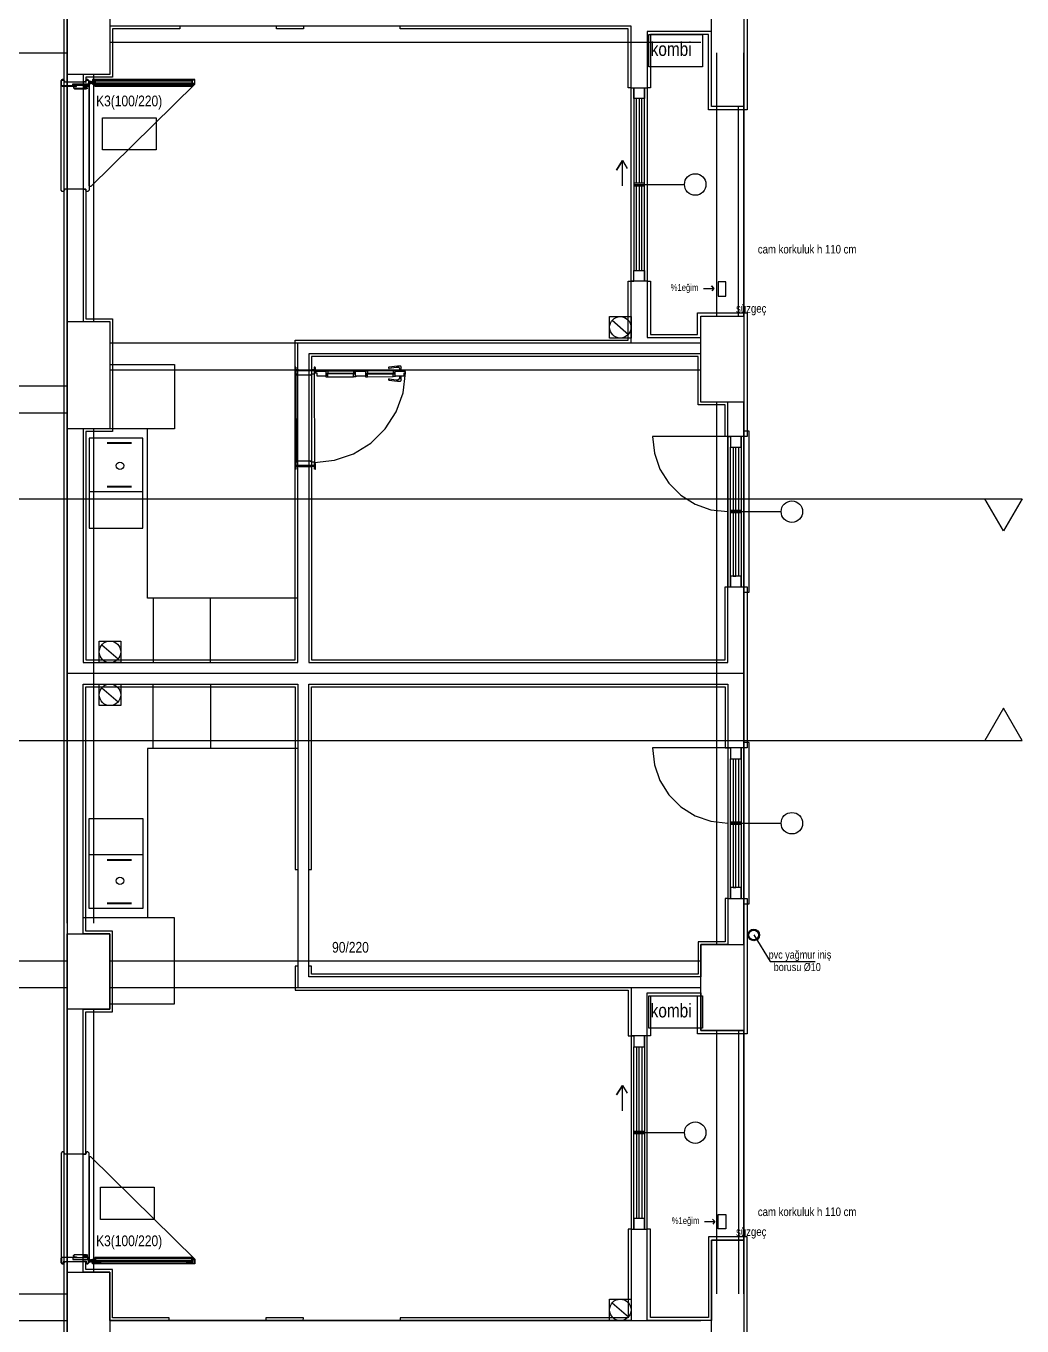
# Model space of a CAD drawing. Header units: centimetres. Extents: x 0 to 12547, y -30 to 2970.
# Drawn here: x 1733 to 2196, y 1232 to 1837 of the extents above; entities that cross this region are included whole.
import ezdxf

# ---------------------------------------------------------------- set-up
doc = ezdxf.new("R2010")
doc.units = ezdxf.units.CM
doc.layers.add('SCOTT-MIMARI', color=8, linetype='CONTINUOUS')
doc.styles.get("Standard").update_dxf_attribs({"font": 'arial.ttf', "width": 0.8})

msp = doc.modelspace()

# ---------------------------------------------------------------- linework, layer by layer
at = {"layer": 'SCOTT-MIMARI'}
for p, q in [((1749.12, 1811.19), (1749.62, 1811.69)), ((1749.12, 1760.21), (1749.12, 1811.19)), ((1749.62, 1811.69), (1750.12, 1811.69)), ((1750.12, 1811.69), (1750.62, 1811.19)), ((1750.62, 1811.19), (1750.62, 1810.7)), ((1750.62, 1810.7), (1760.62, 1810.7)), ((1760.62, 1811.19), (1761.12, 1811.69)), ((1760.62, 1810.7), (1760.62, 1811.19)), ((1761.12, 1811.69), (1761.62, 1811.69)), ((1761.62, 1811.69), (1762.12, 1811.19)), ((1762.12, 1811.19), (1762.12, 1760.21)), ((1762.39, 1810.61), (1762.12, 1810.61)), ((1762.12, 1810.34), (1763.72, 1810.34)), ((1762.39, 1810.06), (1762.12, 1810.06)), ((1762.12, 1762.21), (1762.12, 1809.19)), ((1762.92, 1809.54), (1762.92, 1811.14)), ((1763.44, 1810.03), (1763.77, 1810.03)), ((1763.47, 1810.58), (1763.77, 1810.58)), ((1764.72, 1809.59), (1764.77, 1809.59)), ((1765.12, 1810.24), (1810, 1810.24)), ((1810.4, 1809.59), (1810.35, 1809.59)), ((1760.62, 1760.7), (1750.62, 1760.7)), ((1750.62, 1760.7), (1750.62, 1760.21)), ((1760.62, 1760.21), (1760.62, 1760.7)), ((1749.62, 1759.71), (1749.12, 1760.21)), ((1750.12, 1759.71), (1749.62, 1759.71)), ((1750.62, 1760.21), (1750.12, 1759.71)), ((1761.12, 1759.71), (1760.62, 1760.21)), ((1761.62, 1759.71), (1761.12, 1759.71)), ((1762.12, 1760.21), (1761.62, 1759.71)), ((1857.89, 1677.75), (1857.89, 1675.45)), ((1858.39, 1677.9), (1858.04, 1677.9)), ((1858.39, 1677.9), (1858.04, 1677.9)), ((1858.39, 1677.9), (1858.39, 1674.83)), ((1859.64, 1676.66), (1858.39, 1676.65)), ((1866.89, 1676.17), (1858.39, 1676.15)), ((1859.64, 1676.66), (1865.64, 1676.67)), ((1859.64, 1676.66), (1859.64, 1676.16)), ((1866.89, 1676.67), (1865.64, 1676.67)), ((1865.64, 1676.67), (1865.64, 1676.17)), ((1867.24, 1677.92), (1866.89, 1677.92)), ((1867.24, 1677.92), (1866.89, 1677.92)), ((1866.89, 1677.92), (1866.89, 1674.85)), ((1867.39, 1677.77), (1867.39, 1675.9)), ((1873.26, 1676.22), (1885.23, 1676.24)), ((1891.71, 1676.26), (1903.68, 1676.29)), ((1858.39, 1675.3), (1858.04, 1675.3)), ((1858.39, 1674.83), (1858.48, 1633.48)), ((1858.89, 1674.68), (1858.54, 1674.68)), ((1858.89, 1674.68), (1858.89, 1674.28)), ((1865.34, 1674.15), (1859.04, 1674.13)), ((1865.27, 1674.45), (1865.27, 1674.33)), ((1865.51, 1674.45), (1865.27, 1674.45)), ((1865.51, 1674.33), (1865.27, 1674.33)), ((1865.49, 1674.7), (1865.49, 1674.3)), ((1866.74, 1674.7), (1865.49, 1674.7)), ((1865.51, 1674.56), (1865.51, 1674.22)), ((1865.57, 1674.45), (1865.57, 1674.33)), ((1867.24, 1675.75), (1866.89, 1675.75)), ((1866.96, 1675.54), (1866.89, 1675.54)), ((1866.95, 1675.39), (1866.89, 1675.39)), ((1866.89, 1674.85), (1866.98, 1633.5)), ((1867.41, 1675.33), (1867.53, 1675.31)), ((1867.44, 1675.48), (1867.53, 1675.47)), ((1885.97, 1674.95), (1872.53, 1674.92)), ((1885.97, 1674.74), (1872.53, 1674.71)), ((1873.27, 1673.42), (1885.24, 1673.44)), ((1890.97, 1674.96), (1904.42, 1674.99)), ((1890.97, 1674.75), (1904.42, 1674.78)), ((1891.72, 1673.46), (1903.68, 1673.49)), ((1781.92, 1642.7), (1770.54, 1642.7)), ((1781.92, 1642.4), (1770.54, 1642.4)), ((1858.98, 1633.63), (1858.63, 1633.63)), ((1858.98, 1633.63), (1858.98, 1634.03)), ((1865.43, 1634.2), (1859.13, 1634.18)), ((1865.36, 1633.89), (1865.36, 1634.01)), ((1865.6, 1634.01), (1865.36, 1634.01)), ((1865.6, 1633.89), (1865.36, 1633.89)), ((1865.58, 1633.65), (1865.58, 1634.05)), ((1866.83, 1633.65), (1865.58, 1633.65)), ((1865.6, 1633.78), (1865.6, 1634.12)), ((1865.66, 1633.89), (1865.66, 1634.02)), ((1857.99, 1630.55), (1857.99, 1632.86)), ((1858.49, 1633.01), (1858.14, 1633.01)), ((1858.49, 1630.41), (1858.14, 1630.4)), ((1858.49, 1630.41), (1858.14, 1630.4)), ((1858.49, 1630.41), (1858.48, 1633.48)), ((1866.99, 1632.17), (1858.49, 1632.16)), ((1859.74, 1631.66), (1858.49, 1631.66)), ((1859.74, 1631.66), (1859.74, 1632.16)), ((1859.74, 1631.66), (1865.74, 1631.67)), ((1865.74, 1631.67), (1865.74, 1632.17)), ((1866.99, 1631.67), (1865.74, 1631.67)), ((1866.99, 1630.42), (1866.98, 1633.5)), ((1867.34, 1633.03), (1866.99, 1633.03)), ((1867.34, 1630.42), (1866.99, 1630.42)), ((1867.34, 1630.42), (1866.99, 1630.42)), ((1867.49, 1630.58), (1867.49, 1632.88)), ((1770.54, 1622.44), (1781.92, 1622.44)), ((1770.54, 1622.14), (1781.92, 1622.14)), ((1787.14, 1619.92), (1762.14, 1619.92)), ((1787.14, 1450.91), (1762.14, 1450.91)), ((1770.54, 1448.69), (1781.92, 1448.69)), ((1770.54, 1448.39), (1781.92, 1448.39)), ((1781.92, 1428.43), (1770.54, 1428.43)), ((1781.92, 1428.13), (1770.54, 1428.13)), ((2071.47, 1413.64), (2079.12, 1401.22)), ((2079.12, 1401.22), (2100.06, 1401.22)), ((1749.62, 1312.65), (1749.12, 1312.15)), ((1749.12, 1312.15), (1749.12, 1261.17)), ((1750.12, 1312.65), (1749.62, 1312.65)), ((1750.62, 1312.15), (1750.12, 1312.65)), ((1750.62, 1311.66), (1750.62, 1312.15)), ((1760.62, 1311.66), (1750.62, 1311.66)), ((1761.12, 1312.65), (1760.62, 1312.15)), ((1760.62, 1312.15), (1760.62, 1311.66)), ((1761.62, 1312.65), (1761.12, 1312.65)), ((1762.12, 1312.15), (1761.62, 1312.65)), ((1762.12, 1261.17), (1762.12, 1312.15)), ((1762.12, 1310.15), (1762.12, 1263.17)), ((1749.12, 1261.17), (1749.62, 1260.67)), ((1749.62, 1260.67), (1750.12, 1260.67)), ((1750.12, 1260.67), (1750.62, 1261.17)), ((1750.62, 1261.17), (1750.62, 1261.66)), ((1750.62, 1261.66), (1760.62, 1261.66)), ((1760.62, 1261.66), (1760.62, 1261.17)), ((1760.62, 1261.17), (1761.12, 1260.67)), ((1761.12, 1260.67), (1761.62, 1260.67)), ((1761.62, 1260.67), (1762.12, 1261.17)), ((1762.39, 1262.3), (1762.12, 1262.3)), ((1762.12, 1262.02), (1763.72, 1262.02)), ((1762.39, 1261.75), (1762.12, 1261.75)), ((1762.92, 1262.82), (1762.92, 1261.22)), ((1763.44, 1262.33), (1763.77, 1262.33)), ((1763.47, 1261.78), (1763.77, 1261.78)), ((1764.72, 1262.77), (1764.77, 1262.77)), ((1765.12, 1262.12), (1810, 1262.12)), ((1810.4, 1262.77), (1810.35, 1262.77))]:
    msp.add_line(p, q, dxfattribs=at)
for points in [[(2066.85, 666.66), (1361.85, 666.66), (1361.85, 1424.16), (1379.85, 1424.16), (1379.85, 1659.16), (1361.85, 1659.16), (1361.85, 2399.16), (2066.85, 2399.16), (2066.85, 666.66)], [(1613.36, 1659.16), (1676.85, 1659.16), (1676.85, 2184.16), (1751.85, 2184.16), (1751.85, 886.66), (1676.85, 886.66), (1676.85, 1411.66), (1676.85, 1524.16), (1387.35, 1524.16), (1387.35, 1659.16), (1613.36, 1659.16)], [(1599.85, 1524.16), (1599.85, 1525.41), (1678.1, 1525.41), (1678.1, 1411.66), (1678.1, 887.91), (1750.6, 887.91), (1750.6, 2182.91), (1678.1, 2182.91), (1678.1, 1657.91), (1388.6, 1657.91), (1388.6, 1599.16), (1387.35, 1599.16)], [(2066.85, 1894.16), (2068.35, 1894.16), (2068.35, 1797.66), (2050.35, 1797.66), (2050.35, 1832.66), (2023.35, 1832.66), (2023.35, 1807.91), (2021.85, 1807.91)], [(2066.85, 1889.16), (2066.85, 1799.16), (2051.85, 1799.16), (2051.85, 1889.16), (2066.85, 1889.16)], [(1771.85, 1849.16), (1771.85, 1814.16), (1751.85, 1814.16), (1751.85, 1849.16), (1771.85, 1849.16)], [(1759.35, 1540.41), (1859.35, 1540.41), (1859.35, 1689.16), (2014.35, 1689.16), (2014.35, 1836.66), (1771.85, 1836.66), (1771.85, 1814.16), (1759.35, 1814.16), (1759.35, 1699.16), (1759.35, 1699.16), (1771.85, 1699.16), (1771.85, 1649.16), (1759.35, 1649.16), (1759.35, 1540.41)], [(1804.35, 1836.66), (1804.36, 1835.41), (1773.1, 1835.41), (1773.1, 1812.91), (1760.6, 1812.91), (1760.6, 1810.7), (1759.35, 1810.7)], [(1861.85, 1836.66), (1861.85, 1835.41), (1849.36, 1835.41), (1849.36, 1836.66)], [(2013.1, 1807.91), (2013.1, 1835.41), (1906.84, 1835.41), (1906.84, 1836.66)], [(2021.85, 1834.16), (2021.85, 1691.66), (2046.85, 1691.66), (2046.85, 1701.66), (2066.85, 1701.66), (2066.85, 1701.66), (2066.85, 1701.66), (2066.85, 1799.16), (2051.85, 1799.16), (2051.85, 1834.16), (2021.85, 1834.16)], [(1771.85, 1829.16), (2046.85, 1829.16)], [(2022.62, 1832.72), (2047.62, 1832.72), (2047.62, 1817.72), (2022.62, 1817.72), (2022.62, 1832.72)], [(1676.85, 1824.16), (1751.85, 1824.16)], [(2054.35, 1701.66), (2054.35, 1824.16)], [(2066.85, 1701.66), (2066.85, 1824.16)], [(1750.12, 1811.49), (1749.62, 1811.49), (1750.12, 1811.49), (1750.42, 1811.19), (1750.42, 1810.5), (1750.62, 1810.5), (1750.62, 1811.19), (1750.12, 1811.69), (1749.62, 1811.69), (1749.12, 1811.19), (1749.12, 1809.19), (1749.62, 1808.69), (1755.15, 1808.69), (1755.15, 1808.89), (1749.62, 1808.89), (1749.32, 1809.19), (1749.32, 1811.19), (1749.62, 1811.49)], [(1751.85, 1699.16), (1751.85, 1814.16)], [(1761.59, 1809.7), (1761.59, 1808.95), (1754.62, 1808.95), (1754.62, 1809.7), (1761.59, 1809.7)], [(1759.97, 1808.69), (1761.62, 1808.69), (1762.12, 1809.19), (1762.12, 1811.19), (1761.62, 1811.69), (1761.12, 1811.69), (1760.62, 1811.19), (1760.62, 1810.5), (1760.82, 1810.5), (1760.82, 1811.19), (1761.12, 1811.49), (1761.62, 1811.49), (1761.92, 1811.19), (1761.92, 1809.19), (1761.62, 1808.89), (1759.77, 1808.89), (1759.77, 1807.69), (1760.91, 1807.69), (1760.91, 1807.64), (1755.38, 1807.64), (1755.08, 1807.94), (1755.08, 1808.19), (1755.38, 1808.49), (1756.22, 1808.49), (1756.22, 1808.69), (1755.38, 1808.69), (1754.88, 1808.19), (1754.88, 1807.94), (1755.38, 1807.44), (1760.91, 1807.44), (1760.91, 1807.89), (1759.97, 1807.89), (1759.97, 1808.69)], [(1811.35, 1809.59), (1762.92, 1761.9), (1762.12, 1761.9)], [(1811.25, 1811.64), (1811.25, 1809.69), (1810.4, 1809.69), (1810.4, 1809.59), (1811.35, 1809.59), (1811.35, 1811.74), (1763.77, 1811.74), (1763.77, 1809.59), (1764.72, 1809.59), (1764.72, 1809.69), (1763.87, 1809.69), (1763.87, 1811.64), (1811.25, 1811.64)], [(1763.87, 1809.94), (1764.82, 1809.94), (1764.82, 1811.54), (1763.87, 1811.54)], [(1811.1, 1809.84), (1810.25, 1809.84), (1810.25, 1808.84), (1764.87, 1808.84), (1764.87, 1809.84), (1764.02, 1809.84), (1764.02, 1809.74), (1764.77, 1809.74), (1764.77, 1808.74), (1810.35, 1808.74), (1810.35, 1809.74), (1811.1, 1809.74), (1811.1, 1809.84)], [(1764.35, 1699.16), (1764.35, 1814.16)], [(1765.12, 1811.39), (1767.42, 1811.39), (1767.42, 1811.59), (1764.92, 1811.59), (1764.92, 1808.89), (1767.42, 1808.89), (1767.42, 1809.09), (1765.12, 1809.09), (1765.12, 1811.39)], [(1807.65, 1811.59), (1807.65, 1811.34), (1809.95, 1811.34), (1809.95, 1810.99), (1765.17, 1810.99), (1765.17, 1811.34), (1767.47, 1811.34), (1767.47, 1811.59), (1807.65, 1811.59)], [(1807.65, 1809.14), (1809.95, 1809.14), (1809.95, 1809.49), (1765.17, 1809.49), (1765.17, 1809.14), (1767.47, 1809.14), (1767.47, 1808.89), (1807.65, 1808.89), (1807.65, 1809.14)], [(1810.2, 1811.59), (1807.7, 1811.59), (1807.7, 1811.39), (1810, 1811.39), (1810, 1809.09), (1807.7, 1809.09), (1807.7, 1808.89), (1810.2, 1808.89), (1810.2, 1811.59)], [(1811.25, 1809.94), (1810.3, 1809.94), (1810.3, 1811.54), (1811.25, 1811.54)], [(1760.97, 1807.94), (1761.18, 1807.67), (1761.22, 1807.47), (1761.22, 1807.94), (1761.22, 1808.64), (1760.03, 1808.64), (1760.03, 1807.94), (1760.97, 1807.94)], [(1760.92, 1808.04), (1760.86, 1808.54), (1761.12, 1808.54), (1761.12, 1807.97), (1760.99, 1808.04), (1760.97, 1808.04), (1760.92, 1808.04)], [(2014.35, 1807.91), (2013.1, 1807.91)], [(2014.35, 1717.91), (2014.35, 1807.91), (2021.85, 1807.91), (2021.85, 1717.91), (2014.35, 1717.91), (2015.6, 1717.91), (2015.6, 1722.91), (2020.6, 1722.91), (2020.6, 1717.91), (2020.6, 1807.91), (2020.6, 1802.91), (2015.6, 1802.91), (2015.6, 1807.91), (2015.6, 1722.91), (2016.85, 1722.91), (2016.85, 1762.29)], [(2016.85, 1763.54), (2016.85, 1802.91)], [(2018.1, 1802.91), (2018.1, 1763.54)], [(2019.35, 1763.54), (2019.35, 1802.91)], [(2064.35, 1701.66), (2064.35, 1799.16)], [(1768.34, 1779), (1768.34, 1794), (1793.34, 1794), (1793.34, 1779), (1768.34, 1779)], [(2010.42, 1762.24), (2010.42, 1774.03), (2007.56, 1769.56), (2010.42, 1774.03), (2012.52, 1770.39)], [(1759.35, 1760.7), (1760.6, 1760.7), (1760.6, 1700.41), (1773.1, 1700.41), (1773.1, 1647.91), (1760.6, 1647.91), (1760.6, 1541.66), (1858.1, 1541.66), (1858.1, 1690.41), (2013.1, 1690.41), (2013.1, 1717.91), (2014.35, 1717.91)], [(2015.6, 1762.29), (2020.6, 1762.29), (2020.6, 1763.54), (2015.6, 1763.54), (2015.6, 1762.29)], [(2015.6, 1762.91), (2039.23, 1762.91)], [(2018.1, 1762.29), (2018.1, 1722.91), (2019.35, 1722.91), (2019.35, 1762.29)], [(2021.85, 1717.91), (2023.35, 1717.91), (2023.35, 1693.16), (2045.35, 1693.16), (2045.35, 1703.16), (2068.35, 1703.16), (2068.35, 1645.66), (2066.85, 1645.66)], [(2048.07, 1714.52), (2052.94, 1714.52), (2051.81, 1715.71), (2052.94, 1714.52), (2051.97, 1713.35)], [(2058.56, 1710.96), (2058.56, 1717.67), (2054.86, 1717.67), (2054.86, 1710.96), (2058.56, 1710.96)], [(2014.35, 1701.44), (2014.35, 1691.44), (2004.35, 1691.44), (2004.35, 1701.44), (2014.35, 1701.44)], [(2046.85, 1661.66), (2046.85, 1701.66), (2066.85, 1701.66), (2066.85, 1661.66), (2046.85, 1661.66)], [(1771.85, 1699.16), (1771.85, 1649.16), (1751.85, 1649.16), (1751.85, 1699.16), (1771.85, 1699.16)], [(2005.6, 1699.74), (2013.11, 1693.14)], [(1771.85, 1689.16), (2046.85, 1689.16)], [(1864.35, 1684.16), (1864.35, 1540.41), (2059.35, 1540.41), (2059.35, 1661.66), (2046.85, 1661.66), (2046.85, 1684.16), (1864.35, 1684.16)], [(2059.35, 1645.66), (2058.1, 1645.66), (2058.1, 1660.41), (2045.6, 1660.41), (2045.6, 1682.91), (1865.6, 1682.91), (1865.6, 1541.66), (2058.1, 1541.66), (2058.1, 1575.66), (2059.35, 1575.66)], [(1771.85, 1679.16), (1801.85, 1679.16), (1801.85, 1649.16), (1771.85, 1649.16)], [(1771.85, 1676.66), (2046.85, 1676.66)], [(1858.04, 1677.9), (1858, 1677.9), (1857.97, 1677.89), (1857.94, 1677.87), (1857.92, 1677.85), (1857.9, 1677.82), (1857.89, 1677.79), (1857.89, 1677.75)], [(1867.39, 1677.77), (1867.38, 1677.81), (1867.37, 1677.84), (1867.35, 1677.87), (1867.33, 1677.89), (1867.3, 1677.91), (1867.27, 1677.92), (1867.24, 1677.92)], [(1867.24, 1675.75), (1867.27, 1675.75), (1867.31, 1675.76), (1867.33, 1675.78), (1867.36, 1675.81), (1867.38, 1675.83), (1867.39, 1675.87), (1867.39, 1675.9)], [(1872.26, 1675.82), (1872.26, 1676.22), (1873.26, 1676.22), (1873.27, 1674.92), (1872.53, 1674.92), (1872.52, 1675.82), (1872.26, 1675.82)], [(1886.23, 1675.85), (1886.23, 1676.25), (1885.23, 1676.24), (1885.23, 1674.95), (1885.97, 1674.95), (1885.97, 1675.85), (1886.23, 1675.85)], [(1885.97, 1675.85), (1885.98, 1673.85), (1890.98, 1673.86), (1890.97, 1675.86), (1885.97, 1675.85), (1885.97, 1675.85)], [(1890.71, 1675.86), (1890.71, 1676.26), (1891.71, 1676.26), (1891.71, 1674.96), (1890.97, 1674.96), (1890.97, 1675.86), (1890.71, 1675.86)], [(1901.72, 1677.88), (1901.66, 1677.86), (1901.6, 1677.83), (1901.55, 1677.79), (1901.52, 1677.74), (1901.49, 1677.68), (1901.48, 1677.62), (1901.48, 1677.56), (1901.49, 1677.5), (1901.52, 1677.44), (1901.55, 1677.39), (1901.6, 1677.35), (1901.65, 1677.31), (1901.71, 1677.29), (1901.77, 1677.29), (1901.84, 1677.29)], [(1906.97, 1678.39), (1905.65, 1678.36), (1904.33, 1678.26), (1903.02, 1678.1), (1901.72, 1677.88)], [(1906.04, 1677.78), (1904.98, 1677.72), (1903.93, 1677.62), (1902.88, 1677.47), (1901.84, 1677.29)], [(1904.68, 1675.89), (1904.68, 1676.29), (1903.68, 1676.29), (1903.68, 1674.99), (1904.42, 1674.99), (1904.42, 1675.89), (1904.68, 1675.89)], [(1908.84, 1675.3), (1909.42, 1675.3), (1909.42, 1675.9), (1904.42, 1675.89), (1904.42, 1673.89), (1908.85, 1673.9), (1908.84, 1675.3)], [(1906.66, 1677.37), (1906.58, 1677.51), (1906.47, 1677.62), (1906.34, 1677.7), (1906.2, 1677.76), (1906.04, 1677.78)], [(1907.72, 1675.89), (1907.72, 1676.14), (1906.22, 1676.14), (1906.22, 1675.89)], [(1906.6, 1676.14), (1906.68, 1676.44), (1906.71, 1676.75), (1906.71, 1677.06), (1906.66, 1677.37)], [(1907.35, 1677.62), (1907.39, 1677.73), (1907.41, 1677.84), (1907.4, 1677.95), (1907.37, 1678.05), (1907.32, 1678.15), (1907.25, 1678.24), (1907.17, 1678.31), (1907.07, 1678.36), (1906.97, 1678.39)], [(1907.35, 1677.62), (1907.25, 1677.26), (1907.22, 1676.88), (1907.25, 1676.51), (1907.34, 1676.14)], [(1857.89, 1675.45), (1857.9, 1675.42), (1857.91, 1675.38), (1857.92, 1675.36), (1857.95, 1675.33), (1857.98, 1675.31), (1858.01, 1675.3), (1858.04, 1675.3)], [(1858.39, 1674.83), (1858.4, 1674.8), (1858.41, 1674.76), (1858.43, 1674.74), (1858.45, 1674.71), (1858.48, 1674.69), (1858.51, 1674.68), (1858.54, 1674.68)], [(1858.89, 1674.28), (1858.9, 1674.25), (1858.91, 1674.22), (1858.93, 1674.19), (1858.95, 1674.16), (1858.98, 1674.15), (1859.01, 1674.13), (1859.04, 1674.13)], [(1865.34, 1674.15), (1865.38, 1674.15), (1865.41, 1674.16), (1865.44, 1674.18), (1865.46, 1674.2), (1865.48, 1674.23), (1865.49, 1674.26), (1865.49, 1674.3)], [(1865.51, 1674.22), (1865.55, 1674.22), (1865.58, 1674.23), (1865.61, 1674.24), (1865.64, 1674.26), (1865.66, 1674.29), (1865.68, 1674.32), (1865.69, 1674.36), (1865.7, 1674.39), (1865.69, 1674.43), (1865.68, 1674.46), (1865.66, 1674.49), (1865.64, 1674.52), (1865.61, 1674.54), (1865.58, 1674.55), (1865.55, 1674.56), (1865.51, 1674.56)], [(1866.74, 1674.7), (1866.78, 1674.7), (1866.81, 1674.71), (1866.84, 1674.73), (1866.86, 1674.76), (1866.88, 1674.78), (1866.89, 1674.82), (1866.89, 1674.85)], [(1866.98, 1633.5), (1876.34, 1634.54), (1885.24, 1637.62), (1893.24, 1642.58), (1899.94, 1649.19), (1905.03, 1657.11), (1908.24, 1665.96), (1909.42, 1675.3)], [(1872.52, 1675.82), (1867.52, 1675.8), (1867.53, 1675.2), (1868.1, 1675.21), (1868.1, 1673.81), (1872.53, 1673.82), (1872.52, 1675.82)], [(1872.27, 1673.82), (1872.27, 1673.42), (1873.27, 1673.42), (1873.27, 1674.71), (1872.53, 1674.71), (1872.53, 1673.82), (1872.27, 1673.82)], [(1872.53, 1674.87), (1885.97, 1674.9)], [(1885.97, 1674.8), (1872.53, 1674.77)], [(1886.24, 1673.85), (1886.24, 1673.45), (1885.24, 1673.44), (1885.23, 1674.74), (1885.97, 1674.74), (1885.98, 1673.85), (1886.24, 1673.85)], [(1890.72, 1673.86), (1890.72, 1673.46), (1891.72, 1673.46), (1891.71, 1674.75), (1890.97, 1674.75), (1890.98, 1673.86), (1890.72, 1673.86)], [(1904.42, 1674.94), (1890.97, 1674.91)], [(1890.97, 1674.81), (1904.42, 1674.84)], [(1901.85, 1672.47), (1901.78, 1672.48), (1901.72, 1672.47), (1901.66, 1672.45), (1901.61, 1672.42), (1901.56, 1672.37), (1901.53, 1672.32), (1901.5, 1672.26), (1901.49, 1672.2), (1901.49, 1672.14), (1901.5, 1672.08), (1901.53, 1672.02), (1901.57, 1671.97), (1901.61, 1671.93), (1901.67, 1671.9), (1901.73, 1671.88)], [(1901.73, 1671.88), (1903.03, 1671.67), (1904.34, 1671.51), (1905.66, 1671.42), (1906.98, 1671.39)], [(1901.85, 1672.47), (1902.89, 1672.29), (1903.94, 1672.16), (1905, 1672.06), (1906.05, 1672.01)], [(1904.68, 1673.89), (1904.68, 1673.49), (1903.68, 1673.49), (1903.68, 1674.78), (1904.42, 1674.78), (1904.42, 1673.89), (1904.68, 1673.89)], [(1906.6, 1673.64), (1906.67, 1672.41), (1906.05, 1672.01)], [(1907.73, 1673.89), (1907.73, 1673.64), (1906.23, 1673.64), (1906.23, 1673.89)], [(1906.98, 1671.39), (1907.09, 1671.42), (1907.18, 1671.48), (1907.27, 1671.55), (1907.34, 1671.63), (1907.39, 1671.73), (1907.41, 1671.84), (1907.42, 1671.95), (1907.4, 1672.06), (1907.36, 1672.16)], [(1907.35, 1673.64), (1907.26, 1673.28), (1907.23, 1672.9), (1907.27, 1672.53), (1907.36, 1672.16)], [(1676.85, 1669.16), (1751.85, 1669.16)], [(2054.35, 1409.16), (2054.35, 1661.66)], [(2066.85, 1409.16), (2066.85, 1661.66)], [(1676.85, 1656.66), (1751.85, 1656.66)], [(1751.85, 1419.16), (1751.85, 1649.16)], [(1859.35, 1540.41), (1859.35, 1570.41), (1789.35, 1570.41), (1789.35, 1649.16), (1759.35, 1649.16)], [(1764.35, 1419.16), (1764.35, 1649.16)], [(2059.35, 1645.66), (2024.35, 1645.66)], [(2024.35, 1645.66), (2025.23, 1637.88), (2027.82, 1630.48), (2031.99, 1623.84), (2037.53, 1618.3), (2044.17, 1614.13), (2051.57, 1611.54), (2059.35, 1610.66)], [(2059.35, 1645.66), (2059.35, 1575.66), (2066.85, 1575.66), (2066.85, 1645.66), (2059.35, 1645.66), (2060.6, 1645.66), (2060.6, 1640.66), (2065.6, 1640.66), (2065.6, 1645.66), (2065.6, 1575.66), (2065.6, 1580.66), (2060.6, 1580.66), (2060.6, 1575.66), (2060.6, 1640.66), (2061.85, 1640.66), (2061.85, 1611.29)], [(2066.85, 1575.66), (2066.85, 1573.16), (2069.35, 1573.16), (2069.35, 1648.16), (2066.85, 1648.16), (2066.85, 1645.66)], [(1762.14, 1644.92), (1762.14, 1602.92), (1787.14, 1602.92), (1787.14, 1644.92), (1762.14, 1644.92)], [(2063.1, 1611.29), (2063.1, 1640.66), (2064.35, 1640.66), (2064.35, 1611.29)], [(1858.63, 1633.63), (1858.6, 1633.63), (1858.57, 1633.62), (1858.54, 1633.6), (1858.52, 1633.57), (1858.5, 1633.54), (1858.49, 1633.51), (1858.48, 1633.48)], [(1859.13, 1634.18), (1859.1, 1634.18), (1859.07, 1634.17), (1859.04, 1634.15), (1859.02, 1634.12), (1859, 1634.1), (1858.99, 1634.06), (1858.98, 1634.03)], [(1865.58, 1634.05), (1865.58, 1634.08), (1865.57, 1634.11), (1865.55, 1634.14), (1865.53, 1634.16), (1865.5, 1634.18), (1865.47, 1634.19), (1865.43, 1634.2)], [(1865.6, 1633.78), (1865.64, 1633.78), (1865.67, 1633.79), (1865.7, 1633.8), (1865.73, 1633.83), (1865.75, 1633.85), (1865.77, 1633.88), (1865.78, 1633.92), (1865.79, 1633.95), (1865.78, 1633.99), (1865.77, 1634.02), (1865.75, 1634.05), (1865.73, 1634.08), (1865.7, 1634.1), (1865.67, 1634.11), (1865.64, 1634.12), (1865.6, 1634.12)], [(1866.98, 1633.5), (1866.98, 1633.53), (1866.97, 1633.56), (1866.95, 1633.59), (1866.93, 1633.62), (1866.9, 1633.63), (1866.87, 1633.64), (1866.83, 1633.65)], [(1858.14, 1633.01), (1858.1, 1633), (1858.07, 1632.99), (1858.04, 1632.98), (1858.02, 1632.95), (1858, 1632.92), (1857.99, 1632.89), (1857.99, 1632.86)], [(1857.99, 1630.55), (1858, 1630.52), (1858.01, 1630.49), (1858.02, 1630.46), (1858.05, 1630.44), (1858.08, 1630.42), (1858.11, 1630.41), (1858.14, 1630.4)], [(1867.49, 1632.88), (1867.48, 1632.91), (1867.47, 1632.94), (1867.45, 1632.97), (1867.43, 1633), (1867.4, 1633.01), (1867.37, 1633.03), (1867.34, 1633.03)], [(1867.34, 1630.42), (1867.37, 1630.43), (1867.41, 1630.44), (1867.44, 1630.46), (1867.46, 1630.48), (1867.48, 1630.51), (1867.49, 1630.54), (1867.49, 1630.58)], [(1231.45, 1616.66), (2196.33, 1616.66)], [(2187.67, 1601.66), (2179.01, 1616.66), (2196.33, 1616.66), (2187.67, 1601.66)], [(2060.6, 1611.29), (2065.6, 1611.29), (2065.6, 1610.04), (2060.6, 1610.04), (2060.6, 1611.29)], [(2060.6, 1610.66), (2084.23, 1610.66)], [(2061.85, 1610.04), (2061.85, 1580.66), (2063.1, 1580.66), (2063.1, 1610.04)], [(2064.35, 1610.04), (2064.35, 1580.66)], [(2066.85, 1575.66), (2068.35, 1575.66), (2068.35, 1500.66), (2066.85, 1500.66)], [(1791.97, 1570.41), (1791.97, 1540.41), (1818.61, 1540.41), (1818.61, 1570.41), (1791.97, 1570.41)], [(1776.85, 1550.41), (1776.85, 1540.41), (1766.85, 1540.41), (1766.85, 1550.41), (1776.85, 1550.41)], [(1768.1, 1548.72), (1775.61, 1542.11)], [(1751.85, 1535.41), (2066.85, 1535.41)], [(1759.35, 1530.41), (1859.35, 1530.41), (1859.35, 1389.16), (2014.35, 1389.16), (2014.35, 1234.16), (1771.85, 1234.16), (1771.85, 1256.66), (1759.35, 1256.66), (1759.35, 1379.16), (1759.35, 1379.16), (1771.85, 1379.16), (1771.85, 1414.16), (1759.35, 1414.16), (1759.35, 1530.41)], [(1859.35, 1530.41), (1859.35, 1500.41), (1789.35, 1500.41), (1789.35, 1421.66), (1759.35, 1421.66)], [(1759.35, 1311.66), (1760.6, 1311.66), (1760.6, 1377.91), (1773.1, 1377.91), (1773.1, 1415.41), (1760.6, 1415.41), (1760.6, 1529.16), (1858.1, 1529.16), (1858.1, 1444.18), (1859.35, 1444.16)], [(1776.85, 1530.41), (1776.85, 1520.41), (1766.85, 1520.41), (1766.85, 1530.41), (1776.85, 1530.41)], [(1768.1, 1528.72), (1775.61, 1522.11)], [(1791.97, 1500.41), (1791.97, 1530.41), (1818.61, 1530.41), (1818.61, 1500.41), (1791.97, 1500.41)], [(1864.35, 1394.16), (1864.35, 1530.41), (2059.35, 1530.41), (2059.35, 1409.16), (2046.85, 1409.16), (2046.85, 1394.16), (1864.35, 1394.16)], [(1864.35, 1444.17), (1865.6, 1444.16), (1865.6, 1529.16), (2058.1, 1529.16), (2058.1, 1500.66), (2059.35, 1500.66)], [(2187.67, 1519.16), (2179.01, 1504.16), (2196.33, 1504.16), (2187.67, 1519.16)], [(1231.45, 1504.16), (2196.33, 1504.16)], [(2059.35, 1500.66), (2024.35, 1500.66)], [(2024.35, 1500.66), (2025.23, 1492.88), (2027.82, 1485.48), (2031.99, 1478.84), (2037.53, 1473.3), (2044.17, 1469.13), (2051.57, 1466.54), (2059.35, 1465.66)], [(2059.35, 1500.66), (2059.35, 1430.66), (2066.85, 1430.66), (2066.85, 1500.66), (2059.35, 1500.66), (2060.6, 1500.66), (2060.6, 1495.66), (2065.6, 1495.66), (2065.6, 1500.66), (2065.6, 1430.66), (2065.6, 1435.66), (2060.6, 1435.66), (2060.6, 1430.66), (2060.6, 1495.66), (2061.85, 1495.66), (2061.85, 1466.29)], [(2066.85, 1430.66), (2066.85, 1428.16), (2069.35, 1428.16), (2069.35, 1503.16), (2066.85, 1503.16), (2066.85, 1500.66)], [(2063.1, 1466.29), (2063.1, 1495.66), (2064.35, 1495.66), (2064.35, 1466.29)], [(1762.14, 1425.91), (1762.14, 1467.91), (1787.14, 1467.91), (1787.14, 1425.91), (1762.14, 1425.91)], [(2060.6, 1466.29), (2065.6, 1466.29), (2065.6, 1465.04), (2060.6, 1465.04), (2060.6, 1466.29)], [(2060.6, 1465.66), (2084.23, 1465.66)], [(2061.85, 1465.04), (2061.85, 1435.66), (2063.1, 1435.66), (2063.1, 1465.04)], [(2064.35, 1465.04), (2064.35, 1435.66)], [(2059.35, 1430.66), (2058.1, 1430.66), (2058.1, 1410.41), (2045.6, 1410.41), (2045.6, 1395.41), (1865.6, 1395.41), (1865.6, 1399.16), (1864.35, 1399.17)], [(2066.85, 1430.66), (2068.35, 1430.66), (2068.35, 1367.66), (2045.35, 1367.66), (2045.35, 1385.16), (2023.35, 1385.16), (2023.35, 1366.66), (2021.85, 1366.66)], [(1771.85, 1381.66), (1801.85, 1381.66), (1801.85, 1421.66), (1759.35, 1421.66)], [(1771.85, 1414.16), (1771.85, 1379.16), (1751.85, 1379.16), (1751.85, 1414.16), (1771.85, 1414.16)], [(2046.85, 1369.16), (2046.85, 1409.16), (2066.85, 1409.16), (2066.85, 1369.16), (2046.85, 1369.16)], [(1676.85, 1401.66), (1751.85, 1401.66)], [(1771.85, 1401.66), (2046.85, 1401.66)], [(1859.35, 1399.18), (1858.1, 1399.18), (1858.1, 1387.91), (2013.1, 1387.91), (2013.1, 1366.66), (2014.35, 1366.66)], [(1676.85, 1389.16), (1751.85, 1389.16)], [(1771.85, 1389.16), (2046.85, 1389.16)], [(2021.85, 1234.16), (2021.85, 1386.66), (2046.85, 1386.66), (2046.85, 1369.16), (2066.85, 1369.16), (2066.85, 1271.66), (2051.85, 1271.66), (2051.85, 1234.16), (2021.85, 1234.16)], [(2022.62, 1385.27), (2047.62, 1385.27), (2047.62, 1370.27), (2022.62, 1370.27), (2022.62, 1385.27)], [(1751.85, 1256.66), (1751.85, 1379.16)], [(1764.35, 1256.66), (1764.35, 1379.16)], [(2054.35, 1246.66), (2054.35, 1369.16)], [(2064.35, 1369.16), (2064.35, 1246.66)], [(2066.85, 1246.66), (2066.85, 1369.16)], [(2014.35, 1366.66), (2014.35, 1276.66), (2021.85, 1276.66), (2021.85, 1366.66), (2014.35, 1366.66), (2015.6, 1366.66), (2015.6, 1361.66), (2020.6, 1361.66), (2020.6, 1366.66), (2020.6, 1276.66), (2020.6, 1281.66), (2015.6, 1281.66), (2015.6, 1276.66), (2015.6, 1361.66), (2016.85, 1361.66), (2016.85, 1322.29)], [(2018.1, 1322.29), (2018.1, 1361.66), (2019.35, 1361.66), (2019.35, 1322.29)], [(2010.42, 1331.86), (2010.42, 1343.66), (2007.56, 1339.19), (2010.42, 1343.66), (2012.52, 1340.02)], [(2015.6, 1322.29), (2020.6, 1322.29), (2020.6, 1321.04), (2015.6, 1321.04), (2015.6, 1322.29)], [(2015.6, 1321.66), (2039.23, 1321.66)], [(2016.85, 1321.04), (2016.85, 1281.66)], [(2018.1, 1281.66), (2018.1, 1321.04)], [(2019.35, 1321.04), (2019.35, 1281.66)], [(1811.35, 1262.77), (1762.92, 1310.46), (1762.12, 1310.46)], [(1767.44, 1281.26), (1767.44, 1296.26), (1792.44, 1296.26), (1792.44, 1281.26), (1767.44, 1281.26)], [(2058.56, 1283.61), (2058.56, 1276.91), (2054.86, 1276.91), (2054.86, 1283.61), (2058.56, 1283.61)], [(2014.35, 1276.66), (2013.1, 1276.66), (2013.1, 1235.41), (1906.84, 1235.41), (1906.84, 1234.16)], [(2066.85, 1176.66), (2068.35, 1176.66), (2068.35, 1273.16), (2050.35, 1273.16), (2050.35, 1235.66), (2023.35, 1235.66), (2023.35, 1276.66), (2021.85, 1276.66)], [(2048.56, 1280.23), (2053.42, 1280.23), (2052.3, 1281.42), (2053.42, 1280.23), (2052.45, 1279.06)], [(2066.85, 1271.66), (2066.85, 1181.66), (2051.85, 1181.66), (2051.85, 1271.66), (2066.85, 1271.66)], [(1759.97, 1263.67), (1761.62, 1263.67), (1762.12, 1263.17), (1762.12, 1261.17), (1761.62, 1260.67), (1761.12, 1260.67), (1760.62, 1261.17), (1760.62, 1261.86), (1760.82, 1261.86), (1760.82, 1261.17), (1761.12, 1260.87), (1761.62, 1260.87), (1761.92, 1261.17), (1761.92, 1263.17), (1761.62, 1263.47), (1759.77, 1263.47), (1759.77, 1264.67), (1760.91, 1264.67), (1760.91, 1264.73), (1755.38, 1264.73), (1755.08, 1264.43), (1755.08, 1264.17), (1755.38, 1263.87), (1756.22, 1263.87), (1756.22, 1263.67), (1755.38, 1263.67), (1754.88, 1264.17), (1754.88, 1264.43), (1755.38, 1264.93), (1760.91, 1264.93), (1760.91, 1264.47), (1759.97, 1264.47), (1759.97, 1263.67)], [(1760.97, 1264.42), (1761.18, 1264.69), (1761.22, 1264.89), (1761.22, 1264.42), (1761.22, 1263.72), (1760.03, 1263.72), (1760.03, 1264.42), (1760.97, 1264.42)], [(1750.12, 1260.87), (1749.62, 1260.87), (1750.12, 1260.87), (1750.42, 1261.17), (1750.42, 1261.86), (1750.62, 1261.86), (1750.62, 1261.17), (1750.12, 1260.67), (1749.62, 1260.67), (1749.12, 1261.17), (1749.12, 1263.17), (1749.62, 1263.67), (1755.15, 1263.67), (1755.15, 1263.47), (1749.62, 1263.47), (1749.32, 1263.17), (1749.32, 1261.17), (1749.62, 1260.87)], [(1761.59, 1262.66), (1761.59, 1263.41), (1754.62, 1263.41), (1754.62, 1262.66), (1761.59, 1262.66)], [(1799.36, 1234.16), (1799.37, 1235.41), (1773.1, 1235.41), (1773.1, 1257.91), (1760.6, 1257.91), (1760.6, 1261.66), (1759.35, 1261.66)], [(1760.92, 1264.32), (1760.86, 1263.82), (1761.12, 1263.82), (1761.12, 1264.39), (1760.99, 1264.32), (1760.97, 1264.32), (1760.92, 1264.32)], [(1811.25, 1260.72), (1811.25, 1262.67), (1810.4, 1262.67), (1810.4, 1262.77), (1811.35, 1262.77), (1811.35, 1260.62), (1763.77, 1260.62), (1763.77, 1262.77), (1764.72, 1262.77), (1764.72, 1262.67), (1763.87, 1262.67), (1763.87, 1260.72), (1811.25, 1260.72)], [(1763.87, 1262.42), (1764.82, 1262.42), (1764.82, 1260.82), (1763.87, 1260.82)], [(1811.1, 1262.52), (1810.25, 1262.52), (1810.25, 1263.52), (1764.87, 1263.52), (1764.87, 1262.52), (1764.02, 1262.52), (1764.02, 1262.62), (1764.77, 1262.62), (1764.77, 1263.62), (1810.35, 1263.62), (1810.35, 1262.62), (1811.1, 1262.62), (1811.1, 1262.52)], [(1765.12, 1260.97), (1767.42, 1260.97), (1767.42, 1260.77), (1764.92, 1260.77), (1764.92, 1263.47), (1767.42, 1263.47), (1767.42, 1263.27), (1765.12, 1263.27), (1765.12, 1260.97)], [(1807.65, 1263.22), (1809.95, 1263.22), (1809.95, 1262.87), (1765.17, 1262.87), (1765.17, 1263.22), (1767.47, 1263.22), (1767.47, 1263.47), (1807.65, 1263.47), (1807.65, 1263.22)], [(1807.65, 1260.77), (1807.65, 1261.02), (1809.95, 1261.02), (1809.95, 1261.37), (1765.17, 1261.37), (1765.17, 1261.02), (1767.47, 1261.02), (1767.47, 1260.77), (1807.65, 1260.77)], [(1810.2, 1260.77), (1807.7, 1260.77), (1807.7, 1260.97), (1810, 1260.97), (1810, 1263.27), (1807.7, 1263.27), (1807.7, 1263.47), (1810.2, 1263.47), (1810.2, 1260.77)], [(1811.25, 1262.42), (1810.3, 1262.42), (1810.3, 1260.82), (1811.25, 1260.82)], [(1771.85, 1256.66), (1771.85, 1221.66), (1751.85, 1221.66), (1751.85, 1256.66), (1771.85, 1256.66)], [(1676.85, 1246.66), (1751.85, 1246.66)], [(2014.35, 1244.16), (2014.35, 1234.16), (2004.35, 1234.16), (2004.35, 1244.16), (2014.35, 1244.16)], [(2005.6, 1242.47), (2013.11, 1235.86)], [(1861.84, 1234.16), (1861.85, 1235.41), (1844.36, 1235.41), (1844.36, 1234.16)], [(1676.85, 1234.16), (1751.85, 1234.16)], [(1771.85, 1234.16), (2046.85, 1234.16)]]:
    msp.add_lwpolyline(points, dxfattribs=at)
for centre, radius in [((1762.92, 1810.34), 0.6), ((1762.92, 1810.34), 0.4), ((2044.23, 1762.91), 5), ((2009.35, 1696.44), 5), ((1867.19, 1675.45), 0.25), ((1776.5, 1632), 1.73), ((2089.23, 1610.66), 5), ((1771.85, 1545.41), 5), ((1771.85, 1525.41), 5), ((2089.23, 1465.66), 5), ((1776.5, 1438.82), 1.73), ((2071.47, 1413.64), 2.7), ((2071.47, 1413.64), 2.25), ((2044.23, 1321.66), 5), ((1762.92, 1262.02), 0.6), ((1762.92, 1262.02), 0.4), ((2009.35, 1239.16), 5)]:
    msp.add_circle(centre, radius, dxfattribs=at)

# ---------------------------------------------------------------- texts
at = {"layer": 'SCOTT-MIMARI', "width": 0.8}
for s, height, p in [('kombi', 6.39, (2023.51, 1822.73)), ('K3(100/220)', 5, (1765.4, 1799.28)), ('cam korkuluk h 110 cm', 3.9936, (2073.38, 1730.79)), ('%%%1eğim', 3.195, (2032.8, 1713.4)), ('süzgeç', 3.994, (2063.24, 1703.23)), ('90/220', 5, (1875.23, 1405.41)), ('pvc yağmur iniş', 3.75, (2078.44, 1402.62)), ('borusu %%c10', 3.75, (2080.78, 1396.85)), ('kombi', 6.39, (2023.51, 1375.28)), ('cam korkuluk h 110 cm', 3.9936, (2073.38, 1282.82)), ('%%%1eğim', 3.195, (2033.28, 1279.11)), ('süzgeç', 3.994, (2063.24, 1273.55)), ('K3(100/220)', 5, (1765.39, 1268.8))]:
    msp.add_text(s, height=height, dxfattribs=at).set_placement(p)

doc.saveas('drawing.dxf')
